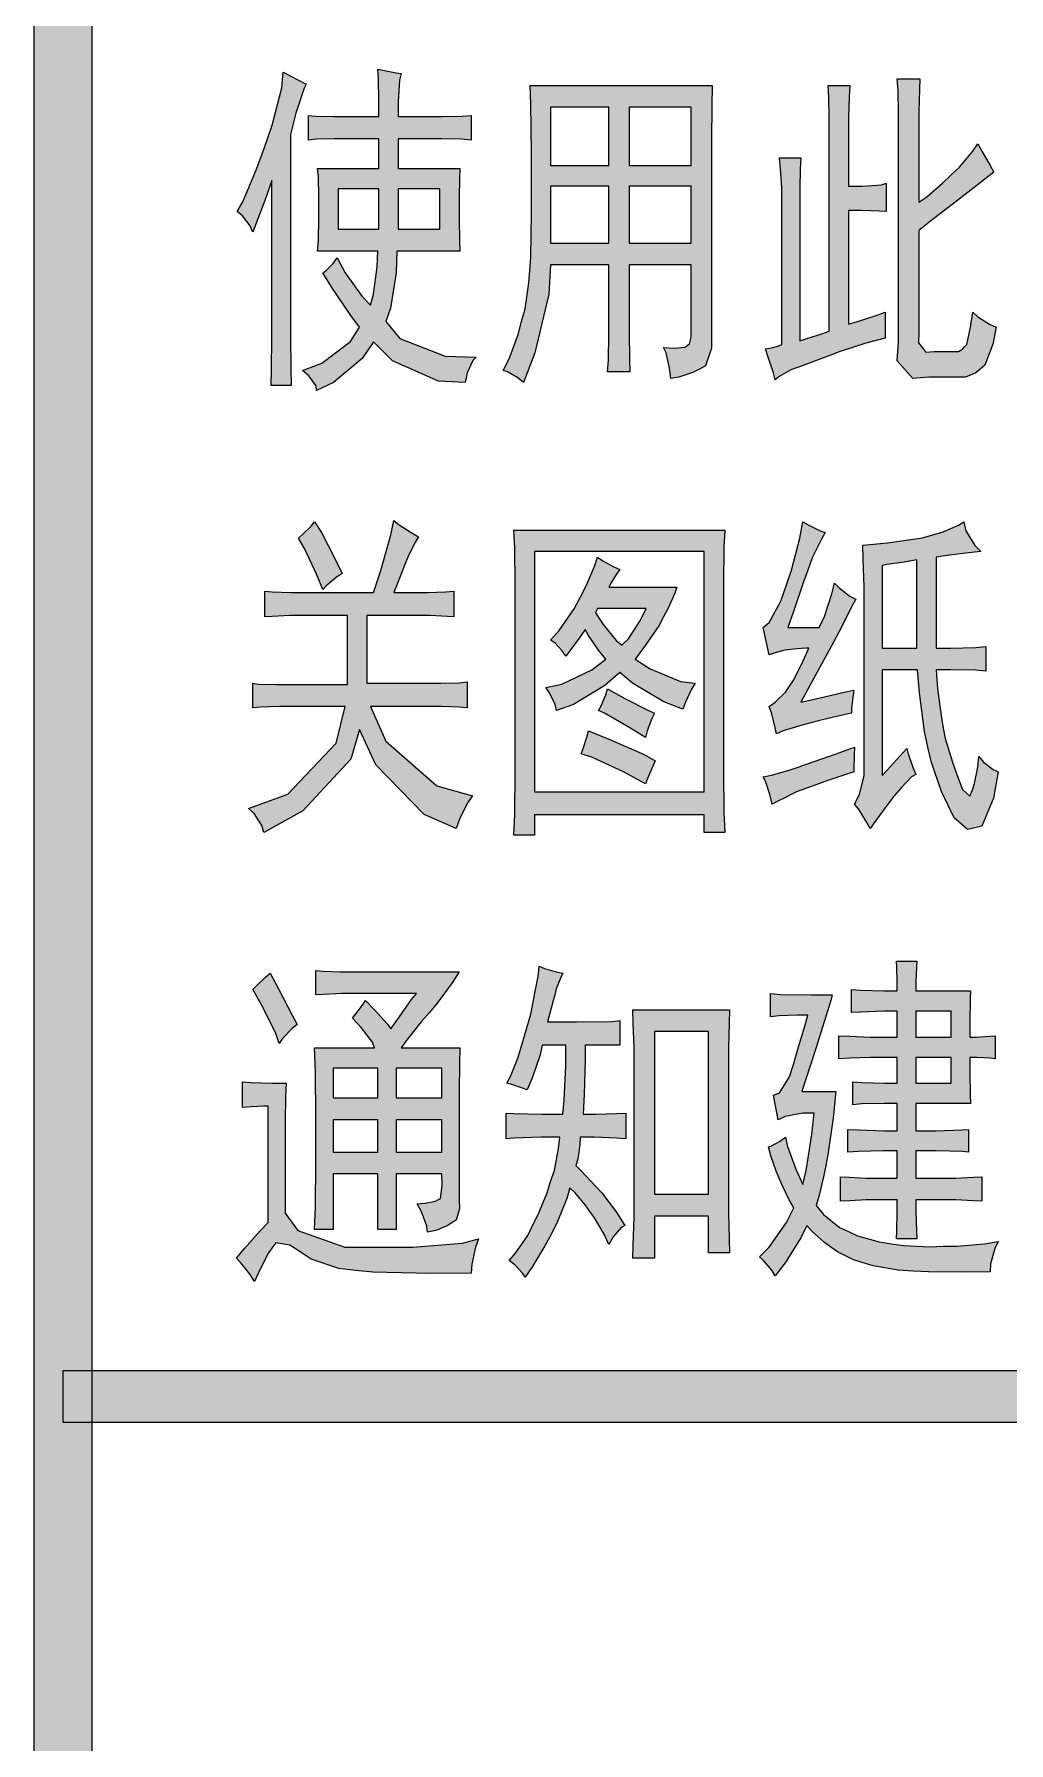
# Model space of a CAD drawing. Header units: millimetres. Extents: x 388 to 64525, y 87 to 607.
# Drawn here: x 64464.27 to 64472.36, y 458.78 to 472.97 of the extents above; entities that cross this region are included whole.
import ezdxf

# ---------------------------------------------------------------- set-up
doc = ezdxf.new("R2010")
doc.units = ezdxf.units.MM

msp = doc.modelspace()

# ---------------------------------------------------------------- hatches: boundary and pattern name
h = msp.add_hatch(color=0)
h.dxf.hatch_style = 2
h.paths.add_polyline_path([(64464.748, 320.182), (64464.268, 320.182), (64464.268, 597.224), (64464.748, 597.224)])
h = msp.add_hatch(color=0)
h.dxf.hatch_style = 2
h.paths.add_polyline_path([(64466.528, 472.555), (64466.511, 472.522), (64466.442, 472.315), (64466.396, 472.139), (64466.396, 470.584), (64466.396, 470.459), (64466.399, 470.197), (64466.403, 470.054), (64466.235, 470.054), (64466.238, 470.19), (64466.242, 470.444), (64466.242, 470.562), (64466.242, 471.756), (64466.184, 471.591), (64466.102, 471.379), (64466.084, 471.326), (64466.063, 471.379), (64465.998, 471.462), (64465.955, 471.498), (64466.002, 471.58), (64466.113, 471.849), (64466.181, 472.031), (64466.245, 472.214), (64466.324, 472.526), (64466.335, 472.655)])
h = msp.add_hatch(color=0)
h.paths.add_polyline_path([(64467.13, 472.286), (64467.13, 472.408), (64467.127, 472.605), (64467.123, 472.68), (64467.177, 472.669), (64467.274, 472.651), (64467.317, 472.644), (64467.302, 472.59), (64467.292, 472.408), (64467.292, 472.286), (64467.56, 472.286), (64467.654, 472.286), (64467.822, 472.289), (64467.897, 472.297), (64467.897, 472.092), (64467.818, 472.1), (64467.65, 472.103), (64467.56, 472.103), (64467.292, 472.103), (64467.292, 471.856), (64467.804, 471.856), (64467.8, 471.777), (64467.797, 471.609), (64467.797, 471.519), (64467.797, 471.433), (64467.8, 471.261), (64467.804, 471.168), (64467.281, 471.168), (64467.274, 470.989), (64467.227, 470.695), (64467.188, 470.584), (64467.306, 470.444), (64467.682, 470.297), (64467.94, 470.29), (64467.911, 470.261), (64467.865, 470.158), (64467.847, 470.079), (64467.625, 470.09), (64467.245, 470.258), (64467.087, 470.416), (64466.991, 470.279), (64466.754, 470.079), (64466.614, 470.011), (64466.611, 470.05), (64466.55, 470.133), (64466.496, 470.179), (64466.657, 470.24), (64466.894, 470.419), (64466.969, 470.537), (64466.898, 470.634), (64466.747, 470.86), (64466.665, 470.989), (64466.69, 471.007), (64466.751, 471.068), (64466.783, 471.114), (64466.851, 470.989), (64466.991, 470.792), (64467.062, 470.72), (64467.087, 470.813), (64467.116, 471.039), (64467.123, 471.168), (64466.622, 471.168), (64466.629, 471.261), (64466.632, 471.44), (64466.632, 471.53), (64466.632, 471.619), (64466.629, 471.784), (64466.622, 471.856), (64467.13, 471.856), (64467.13, 472.103), (64466.851, 472.103), (64466.761, 472.103), (64466.611, 472.1), (64466.546, 472.092), (64466.546, 472.297), (64466.607, 472.289), (64466.754, 472.286), (64466.844, 472.286)])
h.paths.add_polyline_path([(64467.636, 471.351), (64467.636, 471.688), (64467.292, 471.688), (64467.292, 471.351)])
h.paths.add_polyline_path([(64467.13, 471.351), (64467.13, 471.688), (64466.794, 471.688), (64466.794, 471.351)])
h = msp.add_hatch(color=0)
h.dxf.hatch_style = 2
h.paths.add_polyline_path([(64471.623, 472.601), (64471.62, 472.515), (64471.616, 472.325), (64471.616, 472.218), (64471.616, 471.576), (64471.681, 471.619), (64471.813, 471.734), (64471.881, 471.799), (64471.953, 471.867), (64472.064, 471.999), (64472.107, 472.06), (64472.139, 471.999), (64472.207, 471.881), (64472.24, 471.824), (64472.025, 471.659), (64471.713, 471.419), (64471.616, 471.34), (64471.616, 470.494), (64471.613, 470.408), (64471.674, 470.33), (64471.742, 470.337), (64471.928, 470.337), (64471.946, 470.337), (64471.978, 470.355), (64471.996, 470.376), (64472.014, 470.394), (64472.046, 470.537), (64472.064, 470.663), (64472.107, 470.623), (64472.204, 470.562), (64472.258, 470.537), (64472.229, 470.398), (64472.164, 470.222), (64472.125, 470.19), (64472.089, 470.158), (64472.003, 470.122), (64471.953, 470.122), (64471.699, 470.122), (64471.566, 470.111), (64471.437, 470.258), (64471.448, 470.416), (64471.448, 472.218), (64471.448, 472.315), (64471.444, 472.504), (64471.437, 472.601)])
h = msp.add_hatch(color=0)
h.paths.add_polyline_path([(64468.162, 470.179), (64468.212, 470.276), (64468.288, 470.476), (64468.316, 470.584), (64468.345, 470.691), (64468.377, 470.906), (64468.384, 471.01), (64468.392, 471.118), (64468.399, 471.48), (64468.399, 471.734), (64468.399, 471.985), (64468.392, 472.393), (64468.388, 472.544), (64469.9, 472.544), (64469.896, 472.379), (64469.893, 472.089), (64469.893, 471.96), (64469.893, 470.484), (64469.893, 470.365), (64469.843, 470.218), (64469.793, 470.19), (64469.739, 470.161), (64469.621, 470.122), (64469.556, 470.111), (64469.545, 470.197), (64469.517, 470.326), (64469.495, 470.369), (64469.581, 470.365), (64469.678, 470.373), (64469.692, 470.387), (64469.71, 470.401), (64469.724, 470.455), (64469.724, 470.494), (64469.724, 471.057), (64469.209, 471.057), (64469.209, 470.616), (64469.209, 470.494), (64469.212, 470.269), (64469.216, 470.168), (64469.029, 470.168), (64469.037, 470.261), (64469.04, 470.484), (64469.04, 470.605), (64469.04, 471.057), (64468.556, 471.057), (64468.542, 470.813), (64468.427, 470.326), (64468.331, 470.079), (64468.284, 470.118), (64468.198, 470.168)])
h.paths.add_polyline_path([(64469.724, 471.881), (64469.724, 472.365), (64469.209, 472.365), (64469.209, 471.881)])
h.paths.add_polyline_path([(64469.724, 471.236), (64469.724, 471.709), (64469.209, 471.709), (64469.209, 471.236)])
h.paths.add_polyline_path([(64469.04, 471.881), (64469.04, 472.365), (64468.556, 472.365), (64468.556, 471.881)])
h.paths.add_polyline_path([(64469.04, 471.236), (64469.04, 471.709), (64468.556, 471.709), (64468.556, 471.236)])
h = msp.add_hatch(color=0)
h.dxf.hatch_style = 2
h.paths.add_polyline_path([(64471.337, 470.448), (64471.176, 470.405), (64470.953, 470.333), (64470.889, 470.308), (64470.824, 470.283), (64470.692, 470.233), (64470.624, 470.208), (64470.552, 470.183), (64470.455, 470.129), (64470.423, 470.1), (64470.405, 470.168), (64470.362, 470.297), (64470.341, 470.358), (64470.377, 470.365), (64470.445, 470.38), (64470.477, 470.394), (64470.477, 471.619), (64470.477, 471.695), (64470.466, 471.856), (64470.459, 471.945), (64470.635, 471.945), (64470.631, 471.856), (64470.627, 471.688), (64470.627, 471.609), (64470.627, 470.426), (64470.685, 470.444), (64470.81, 470.484), (64470.871, 470.505), (64470.871, 472.196), (64470.871, 472.275), (64470.867, 472.447), (64470.864, 472.544), (64471.043, 472.544), (64471.036, 472.447), (64471.032, 472.275), (64471.032, 472.196), (64471.032, 471.709), (64471.147, 471.709), (64471.305, 471.72), (64471.344, 471.734), (64471.344, 471.498), (64471.29, 471.501), (64471.133, 471.508), (64471.032, 471.508), (64471.032, 470.562), (64471.107, 470.584), (64471.262, 470.634), (64471.337, 470.663)])
h = msp.add_hatch(color=0)
h.dxf.hatch_style = 2
h.paths.add_polyline_path([(64467.46, 468.796), (64467.435, 468.757), (64467.381, 468.649), (64467.353, 468.581), (64467.327, 468.517), (64467.277, 468.391), (64467.256, 468.334), (64467.442, 468.334), (64467.532, 468.334), (64467.686, 468.341), (64467.754, 468.345), (64467.754, 468.133), (64467.7, 468.137), (64467.557, 468.144), (64467.467, 468.144), (64467.03, 468.144), (64467.03, 467.581), (64467.56, 467.581), (64467.646, 467.581), (64467.797, 467.585), (64467.865, 467.592), (64467.865, 467.377), (64467.797, 467.384), (64467.654, 467.388), (64467.578, 467.388), (64467.062, 467.388), (64467.188, 467.101), (64467.611, 466.729), (64467.908, 466.646), (64467.868, 466.589), (64467.8, 466.453), (64467.772, 466.374), (64467.507, 466.492), (64467.105, 466.904), (64466.969, 467.198), (64466.898, 466.951), (64466.5, 466.521), (64466.174, 466.342), (64466.159, 466.399), (64466.095, 466.499), (64466.048, 466.542), (64466.374, 466.661), (64466.776, 467.083), (64466.851, 467.388), (64466.403, 467.388), (64466.306, 467.388), (64466.145, 467.384), (64466.084, 467.377), (64466.084, 467.581), (64466.127, 467.574), (64466.274, 467.571), (64466.371, 467.571), (64466.869, 467.571), (64466.869, 468.144), (64466.471, 468.144), (64466.392, 468.144), (64466.245, 468.137), (64466.184, 468.133), (64466.184, 468.345), (64466.245, 468.341), (64466.396, 468.334), (64466.478, 468.334), (64467.087, 468.334), (64467.148, 468.517), (64467.231, 468.814), (64467.256, 468.932), (64467.299, 468.896), (64467.399, 468.832)])
h = msp.add_hatch(color=0)
h.dxf.hatch_style = 2
h.paths.add_polyline_path([(64466.597, 468.921), (64466.654, 468.832), (64466.765, 468.617), (64466.826, 468.492), (64466.776, 468.459), (64466.693, 468.391), (64466.665, 468.359), (64466.614, 468.488), (64466.514, 468.699), (64466.464, 468.785), (64466.5, 468.818), (64466.568, 468.886)])
h = msp.add_hatch(color=0)
h.dxf.hatch_style = 2
h.paths.add_polyline_path([(64470.839, 468.832), (64470.807, 468.778), (64470.731, 468.624), (64470.695, 468.52), (64470.656, 468.416), (64470.574, 468.176), (64470.527, 468.044), (64470.789, 468.044), (64470.832, 468.137), (64470.892, 468.323), (64470.914, 468.413), (64470.953, 468.373), (64471.043, 468.305), (64471.093, 468.28), (64471.057, 468.216), (64470.975, 468.054), (64470.925, 467.958), (64470.871, 467.857), (64470.728, 467.592), (64470.635, 467.424), (64470.774, 467.456), (64470.996, 467.506), (64471.075, 467.524), (64471.068, 467.467), (64471.057, 467.374), (64471.057, 467.334), (64471.029, 467.327), (64470.885, 467.295), (64470.771, 467.266), (64470.656, 467.237), (64470.488, 467.187), (64470.434, 467.162), (64470.423, 467.212), (64470.394, 467.327), (64470.373, 467.388), (64470.423, 467.424), (64470.509, 467.506), (64470.541, 467.556), (64470.577, 467.61), (64470.656, 467.768), (64470.703, 467.872), (64470.678, 467.872), (64470.602, 467.868), (64470.552, 467.861), (64470.502, 467.857), (64470.412, 467.832), (64470.373, 467.818), (64470.323, 468.044), (64470.373, 468.087), (64470.47, 468.262), (64470.513, 468.391), (64470.559, 468.52), (64470.627, 468.785), (64470.652, 468.921), (64470.703, 468.893), (64470.796, 468.846)])
h = msp.add_hatch(color=0)
h.paths.add_polyline_path([(64471.591, 466.825), (64471.555, 466.804), (64471.469, 466.714), (64471.412, 466.646), (64471.358, 466.578), (64471.258, 466.442), (64471.211, 466.374), (64471.176, 466.438), (64471.115, 466.539), (64471.082, 466.578), (64471.122, 466.657), (64471.161, 466.815), (64471.161, 466.894), (64471.161, 468.28), (64471.161, 468.384), (64471.154, 468.61), (64471.15, 468.728), (64471.355, 468.746), (64471.645, 468.789), (64471.731, 468.814), (64471.817, 468.839), (64471.946, 468.893), (64471.989, 468.921), (64472.007, 468.846), (64472.082, 468.724), (64472.132, 468.674), (64472.053, 468.667), (64471.871, 468.646), (64471.76, 468.628), (64471.76, 467.872), (64471.881, 467.872), (64472.089, 467.879), (64472.172, 467.886), (64472.172, 467.682), (64472.089, 467.689), (64471.881, 467.693), (64471.76, 467.693), (64471.77, 467.535), (64471.803, 467.295), (64471.817, 467.209), (64471.835, 467.123), (64471.896, 466.926), (64471.935, 466.815), (64471.978, 466.7), (64472.039, 466.643), (64472.061, 466.696), (64472.078, 466.75), (64472.107, 466.886), (64472.114, 466.972), (64472.154, 466.926), (64472.233, 466.865), (64472.276, 466.847), (64472.236, 466.628), (64472.139, 466.395), (64472.082, 466.381), (64472.021, 466.367), (64471.91, 466.464), (64471.856, 466.571), (64471.803, 466.682), (64471.72, 466.922), (64471.691, 467.051), (64471.663, 467.18), (64471.62, 467.503), (64471.606, 467.693), (64471.312, 467.693), (64471.312, 466.815), (64471.383, 466.894), (64471.484, 467.005), (64471.516, 467.04), (64471.527, 466.994), (64471.566, 466.886)])
h.paths.add_polyline_path([(64471.312, 467.872), (64471.598, 467.872), (64471.598, 468.606), (64471.494, 468.588), (64471.351, 468.567), (64471.312, 468.56)])
h = msp.add_hatch(color=0)
h.paths.add_polyline_path([(64470.004, 468.853), (64469.997, 468.714), (64469.993, 468.402), (64469.993, 468.234), (64469.993, 467.03), (64469.993, 466.854), (64469.997, 466.51), (64470.004, 466.342), (64469.832, 466.342), (64469.832, 466.489), (64468.424, 466.489), (64468.424, 466.32), (64468.252, 466.32), (64468.259, 466.492), (64468.263, 466.854), (64468.263, 467.04), (64468.263, 468.234), (64468.263, 468.398), (64468.259, 468.706), (64468.252, 468.853)])
h.paths.add_polyline_path([(64469.832, 466.679), (64469.832, 468.674), (64468.424, 468.674), (64468.424, 466.679)])
h = msp.add_hatch(color=0)
h.paths.add_polyline_path([(64469.133, 468.527), (64469.108, 468.492), (64469.062, 468.42), (64469.04, 468.38), (64469.606, 468.38), (64469.588, 468.33), (64469.535, 468.205), (64469.495, 468.133), (64469.456, 468.058), (64469.337, 467.886), (64469.259, 467.782), (64469.384, 467.7), (64469.635, 467.596), (64469.757, 467.581), (64469.728, 467.531), (64469.678, 467.424), (64469.656, 467.366), (64469.499, 467.427), (64469.237, 467.581), (64469.133, 467.671), (64469.008, 467.564), (64468.746, 467.406), (64468.607, 467.356), (64468.596, 467.406), (64468.549, 467.503), (64468.517, 467.546), (64468.65, 467.574), (64468.9, 467.693), (64469.015, 467.782), (64468.954, 467.857), (64468.872, 467.979), (64468.843, 468.029), (64468.807, 467.976), (64468.725, 467.861), (64468.685, 467.807), (64468.653, 467.85), (64468.592, 467.918), (64468.556, 467.94), (64468.628, 468.019), (64468.753, 468.198), (64468.804, 468.294), (64468.854, 468.395), (64468.925, 468.56), (64468.947, 468.628), (64468.99, 468.599), (64469.083, 468.549)])
h.paths.add_polyline_path([(64468.929, 468.165), (64468.994, 468.069), (64469.101, 467.936), (64469.148, 467.897), (64469.205, 467.95), (64469.305, 468.105), (64469.352, 468.201), (64468.947, 468.201)])
h = msp.add_hatch(color=0)
h.dxf.hatch_style = 2
h.paths.add_polyline_path([(64469.029, 467.535), (64469.173, 467.456), (64469.37, 467.356), (64469.42, 467.334), (64469.398, 467.288), (64469.359, 467.187), (64469.345, 467.13), (64469.201, 467.22), (64469.004, 467.334), (64468.954, 467.356), (64468.976, 467.395), (64469.015, 467.485)])
h = msp.add_hatch(color=0)
h.dxf.hatch_style = 2
h.paths.add_polyline_path([(64468.872, 467.187), (64469.054, 467.112), (64469.334, 466.99), (64469.427, 466.937), (64469.406, 466.894), (64469.366, 466.797), (64469.345, 466.747), (64469.169, 466.843), (64468.904, 466.965), (64468.811, 466.994), (64468.829, 467.04), (64468.857, 467.134)])
h = msp.add_hatch(color=0)
h.dxf.hatch_style = 2
h.paths.add_polyline_path([(64470.323, 466.804), (64470.391, 466.818), (64470.538, 466.861), (64470.613, 466.886), (64470.692, 466.911), (64470.928, 466.994), (64471.082, 467.051), (64471.079, 466.983), (64471.075, 466.883), (64471.075, 466.847), (64470.86, 466.775), (64470.599, 466.679), (64470.556, 466.657), (64470.513, 466.636), (64470.434, 466.596), (64470.398, 466.578), (64470.377, 466.657), (64470.341, 466.768)])
h = msp.add_hatch(color=0)
h.dxf.hatch_style = 2
h.paths.add_polyline_path([(64468.212, 462.787), (64468.266, 462.848), (64468.367, 462.995), (64468.41, 463.085), (64468.453, 463.171), (64468.528, 463.35), (64468.556, 463.443), (64468.589, 463.536), (64468.624, 463.719), (64468.635, 463.812), (64468.478, 463.812), (64468.252, 463.805), (64468.187, 463.798), (64468.187, 464.013), (64468.248, 464.009), (64468.485, 464.002), (64468.66, 464.002), (64468.671, 464.12), (64468.685, 464.407), (64468.685, 464.575), (64468.488, 464.575), (64468.47, 464.497), (64468.406, 464.31), (64468.363, 464.206), (64468.316, 464.221), (64468.234, 464.249), (64468.195, 464.26), (64468.223, 464.317), (64468.284, 464.468), (64468.313, 464.561), (64468.341, 464.654), (64468.392, 464.833), (64468.41, 464.919), (64468.427, 465.009), (64468.456, 465.163), (64468.463, 465.231), (64468.506, 465.213), (64468.603, 465.184), (64468.66, 465.174), (64468.639, 465.134), (64468.603, 465.045), (64468.592, 464.995), (64468.578, 464.944), (64468.549, 464.83), (64468.531, 464.769), (64468.771, 464.769), (64469.072, 464.772), (64469.133, 464.78), (64469.133, 464.575), (64468.843, 464.575), (64468.843, 464.454), (64468.836, 464.167), (64468.829, 464.002), (64468.929, 464.002), (64469.108, 464.009), (64469.183, 464.013), (64469.183, 463.798), (64469.108, 463.805), (64468.918, 463.812), (64468.804, 463.812), (64468.8, 463.748), (64468.782, 463.629), (64468.768, 463.576), (64468.807, 463.536), (64468.89, 463.447), (64468.936, 463.4), (64468.983, 463.35), (64469.101, 463.192), (64469.173, 463.078), (64469.144, 463.063), (64469.076, 462.985), (64469.04, 462.92), (64469.001, 463.006), (64468.922, 463.142), (64468.882, 463.196), (64468.843, 463.25), (64468.761, 463.35), (64468.718, 463.393), (64468.693, 463.303), (64468.614, 463.113), (64468.564, 463.01), (64468.51, 462.909), (64468.402, 462.73), (64468.345, 462.651), (64468.324, 462.684), (64468.259, 462.752)])
h = msp.add_hatch(color=0)
h.paths.add_polyline_path([(64471.437, 465.027), (64471.437, 465.102), (64471.434, 465.224), (64471.43, 465.274), (64471.598, 465.274), (64471.595, 465.224), (64471.591, 465.102), (64471.591, 465.027), (64472.046, 465.027), (64472.043, 464.959), (64472.039, 464.769), (64472.039, 464.643), (64472.096, 464.643), (64472.204, 464.651), (64472.25, 464.654), (64472.25, 464.464), (64472.207, 464.468), (64472.1, 464.475), (64472.039, 464.475), (64472.039, 464.35), (64472.043, 464.16), (64472.046, 464.092), (64471.591, 464.092), (64471.591, 463.866), (64471.756, 463.866), (64471.975, 463.873), (64472.028, 463.877), (64472.028, 463.687), (64471.978, 463.694), (64471.76, 463.698), (64471.591, 463.698), (64471.591, 463.472), (64471.846, 463.472), (64471.924, 463.472), (64472.071, 463.479), (64472.139, 463.483), (64472.139, 463.282), (64472.071, 463.285), (64471.924, 463.293), (64471.846, 463.293), (64471.591, 463.293), (64471.591, 463.196), (64471.595, 463.035), (64471.598, 462.967), (64471.43, 462.967), (64471.434, 463.035), (64471.437, 463.196), (64471.437, 463.293), (64471.244, 463.293), (64471.179, 463.293), (64471.043, 463.285), (64470.964, 463.282), (64470.964, 463.483), (64471.036, 463.479), (64471.179, 463.472), (64471.251, 463.472), (64471.437, 463.472), (64471.437, 463.698), (64471.319, 463.698), (64471.115, 463.694), (64471.025, 463.687), (64471.025, 463.877), (64471.118, 463.873), (64471.326, 463.866), (64471.437, 463.866), (64471.437, 464.092), (64471.33, 464.092), (64471.143, 464.088), (64471.068, 464.081), (64471.068, 464.271), (64471.143, 464.267), (64471.33, 464.26), (64471.437, 464.26), (64471.437, 464.475), (64471.287, 464.475), (64471.211, 464.475), (64471.043, 464.468), (64470.95, 464.464), (64470.95, 464.654), (64471.043, 464.651), (64471.211, 464.643), (64471.287, 464.643), (64471.437, 464.643), (64471.437, 464.858), (64471.326, 464.858), (64471.133, 464.851), (64471.057, 464.848), (64471.057, 465.038), (64471.133, 465.034), (64471.326, 465.027)])
h.paths.add_polyline_path([(64471.885, 464.26), (64471.885, 464.475), (64471.591, 464.475), (64471.591, 464.26)])
h.paths.add_polyline_path([(64471.885, 464.643), (64471.885, 464.858), (64471.591, 464.858), (64471.591, 464.643)])
h = msp.add_hatch(color=0)
h.dxf.hatch_style = 2
h.paths.add_polyline_path([(64466.227, 465.174), (64466.299, 465.038), (64466.41, 464.826), (64466.453, 464.747), (64466.407, 464.711), (64466.331, 464.633), (64466.303, 464.59), (64466.274, 464.672), (64466.163, 464.898), (64466.084, 465.038), (64466.116, 465.073), (64466.188, 465.141)])
h = msp.add_hatch(color=0)
h.paths.add_polyline_path([(64467.797, 465.184), (64467.739, 465.095), (64467.614, 464.926), (64467.55, 464.848), (64467.482, 464.769), (64467.367, 464.622), (64467.317, 464.554), (64467.804, 464.554), (64467.8, 464.428), (64467.797, 464.188), (64467.797, 464.07), (64467.797, 463.293), (64467.8, 463.221), (64467.772, 463.124), (64467.739, 463.103), (64467.704, 463.078), (64467.603, 463.038), (64467.535, 463.024), (64467.528, 463.074), (64467.485, 463.192), (64467.449, 463.26), (64467.514, 463.264), (64467.6, 463.282), (64467.621, 463.293), (64467.643, 463.303), (64467.657, 463.411), (64467.654, 463.508), (64467.274, 463.508), (64467.274, 463.045), (64467.123, 463.045), (64467.123, 463.508), (64466.751, 463.508), (64466.751, 463.045), (64466.597, 463.045), (64466.604, 463.232), (64466.607, 463.601), (64466.607, 463.787), (64466.607, 463.973), (64466.604, 464.357), (64466.597, 464.554), (64467.095, 464.554), (64467.077, 464.6), (64466.983, 464.722), (64466.912, 464.801), (64466.94, 464.837), (64466.994, 464.909), (64467.019, 464.948), (64467.095, 464.869), (64467.202, 464.751), (64467.231, 464.711), (64467.299, 464.808), (64467.403, 464.955), (64467.442, 465.005), (64466.901, 465.005), (64466.819, 465.005), (64466.668, 464.998), (64466.607, 464.995), (64466.607, 465.195), (64466.668, 465.192), (64466.808, 465.184), (64466.883, 465.184)])
h.paths.add_polyline_path([(64467.654, 463.687), (64467.654, 463.955), (64467.274, 463.955), (64467.274, 463.687)])
h.paths.add_polyline_path([(64467.123, 463.687), (64467.123, 463.955), (64466.751, 463.955), (64466.751, 463.687)])
h.paths.add_polyline_path([(64467.654, 464.138), (64467.654, 464.385), (64467.274, 464.385), (64467.274, 464.138)])
h.paths.add_polyline_path([(64467.123, 464.138), (64467.123, 464.385), (64466.751, 464.385), (64466.751, 464.138)])
h = msp.add_hatch(color=0)
h.dxf.hatch_style = 2
h.paths.add_polyline_path([(64470.896, 464.995), (64470.885, 464.948), (64470.76, 464.55), (64470.645, 464.192), (64470.925, 464.192), (64470.903, 463.973), (64470.86, 463.665), (64470.842, 463.576), (64470.824, 463.483), (64470.785, 463.321), (64470.764, 463.246), (64470.821, 463.174), (64470.957, 463.063), (64471.032, 463.028), (64471.107, 462.992), (64471.287, 462.942), (64471.387, 462.927), (64471.487, 462.913), (64471.706, 462.902), (64471.817, 462.906), (64471.932, 462.906), (64472.161, 462.927), (64472.276, 462.945), (64472.247, 462.888), (64472.211, 462.762), (64472.207, 462.694), (64472.014, 462.691), (64471.695, 462.694), (64471.57, 462.701), (64471.444, 462.709), (64471.236, 462.744), (64471.154, 462.77), (64471.072, 462.795), (64470.939, 462.859), (64470.885, 462.899), (64470.832, 462.938), (64470.731, 463.028), (64470.685, 463.078), (64470.635, 462.977), (64470.506, 462.77), (64470.423, 462.662), (64470.394, 462.709), (64470.326, 462.787), (64470.291, 462.82), (64470.373, 462.899), (64470.516, 463.103), (64470.577, 463.225), (64470.538, 463.293), (64470.477, 463.418), (64470.455, 463.472), (64470.43, 463.529), (64470.387, 463.658), (64470.366, 463.733), (64470.387, 463.737), (64470.459, 463.776), (64470.509, 463.812), (64470.523, 463.744), (64470.595, 463.547), (64470.652, 463.418), (64470.681, 463.536), (64470.728, 463.834), (64470.746, 464.013), (64470.652, 464.013), (64470.506, 463.984), (64470.448, 463.955), (64470.409, 464.16), (64470.459, 464.181), (64470.541, 464.314), (64470.577, 464.425), (64470.609, 464.536), (64470.67, 464.733), (64470.695, 464.826), (64470.609, 464.826), (64470.455, 464.819), (64470.384, 464.812), (64470.384, 465.005), (64470.466, 464.998), (64470.724, 464.995)])
h = msp.add_hatch(color=0)
h.paths.add_polyline_path([(64470.043, 464.869), (64470.04, 464.758), (64470.036, 464.554), (64470.036, 464.464), (64470.036, 463.293), (64470.036, 463.185), (64470.04, 462.967), (64470.043, 462.852), (64469.868, 462.852), (64469.868, 463.156), (64469.42, 463.156), (64469.42, 462.809), (64469.241, 462.809), (64469.244, 462.916), (64469.252, 463.142), (64469.252, 463.26), (64469.252, 464.464), (64469.252, 464.554), (64469.244, 464.758), (64469.241, 464.869)])
h.paths.add_polyline_path([(64469.868, 463.339), (64469.868, 464.69), (64469.42, 464.69), (64469.42, 463.339)])
h = msp.add_hatch(color=0)
h.dxf.hatch_style = 2
h.paths.add_polyline_path([(64466.36, 464.26), (64466.356, 464.149), (64466.353, 463.945), (64466.353, 463.855), (64466.353, 463.182), (64466.457, 463.038), (64466.847, 462.899), (64467.13, 462.899), (64467.413, 462.899), (64467.825, 462.931), (64467.958, 462.967), (64467.933, 462.899), (64467.904, 462.759), (64467.897, 462.684), (64467.56, 462.68), (64467.08, 462.691), (64466.94, 462.705), (64466.797, 462.723), (64466.568, 462.798), (64466.478, 462.859), (64466.392, 462.916), (64466.274, 462.934), (64466.242, 462.891), (64466.213, 462.852), (64466.141, 462.712), (64466.099, 462.615), (64466.063, 462.673), (64465.984, 462.77), (64465.948, 462.809), (64466.016, 462.888), (64466.145, 463.035), (64466.21, 463.103), (64466.21, 464.07), (64466.174, 464.07), (64466.07, 464.063), (64465.998, 464.059), (64465.998, 464.271), (64466.066, 464.267), (64466.245, 464.26)])
h = msp.add_hatch(color=0)
h.dxf.hatch_style = 2
h.paths.add_polyline_path([(64464.508, 461.444), (64464.508, 461.874), (64514.558, 461.874), (64514.558, 461.444)])

# ---------------------------------------------------------------- linework, layer by layer
at = {"color": 0, "lineweight": 0}
for points in [[(64464.748, 320.182), (64464.268, 320.182), (64464.268, 597.224), (64464.748, 597.224)], [(64466.528, 472.555), (64466.511, 472.522), (64466.442, 472.315), (64466.396, 472.139), (64466.396, 470.584), (64466.396, 470.459), (64466.399, 470.197), (64466.403, 470.054), (64466.235, 470.054), (64466.238, 470.19), (64466.242, 470.444), (64466.242, 470.562), (64466.242, 471.756), (64466.184, 471.591), (64466.102, 471.379), (64466.084, 471.326), (64466.063, 471.379), (64465.998, 471.462), (64465.955, 471.498), (64466.002, 471.58), (64466.113, 471.849), (64466.181, 472.031), (64466.245, 472.214), (64466.324, 472.526), (64466.335, 472.655)], [(64467.13, 472.286), (64467.13, 472.408), (64467.127, 472.605), (64467.123, 472.68), (64467.177, 472.669), (64467.274, 472.651), (64467.317, 472.644), (64467.302, 472.59), (64467.292, 472.408), (64467.292, 472.286), (64467.56, 472.286), (64467.654, 472.286), (64467.822, 472.289), (64467.897, 472.297), (64467.897, 472.092), (64467.818, 472.1), (64467.65, 472.103), (64467.56, 472.103), (64467.292, 472.103), (64467.292, 471.856), (64467.804, 471.856), (64467.8, 471.777), (64467.797, 471.609), (64467.797, 471.519), (64467.797, 471.433), (64467.8, 471.261), (64467.804, 471.168), (64467.281, 471.168), (64467.274, 470.989), (64467.227, 470.695), (64467.188, 470.584), (64467.306, 470.444), (64467.682, 470.297), (64467.94, 470.29), (64467.911, 470.261), (64467.865, 470.158), (64467.847, 470.079), (64467.625, 470.09), (64467.245, 470.258), (64467.087, 470.416), (64466.991, 470.279), (64466.754, 470.079), (64466.614, 470.011), (64466.611, 470.05), (64466.55, 470.133), (64466.496, 470.179), (64466.657, 470.24), (64466.894, 470.419), (64466.969, 470.537), (64466.898, 470.634), (64466.747, 470.86), (64466.665, 470.989), (64466.69, 471.007), (64466.751, 471.068), (64466.783, 471.114), (64466.851, 470.989), (64466.991, 470.792), (64467.062, 470.72), (64467.087, 470.813), (64467.116, 471.039), (64467.123, 471.168), (64466.622, 471.168), (64466.629, 471.261), (64466.632, 471.44), (64466.632, 471.53), (64466.632, 471.619), (64466.629, 471.784), (64466.622, 471.856), (64467.13, 471.856), (64467.13, 472.103), (64466.851, 472.103), (64466.761, 472.103), (64466.611, 472.1), (64466.546, 472.092), (64466.546, 472.297), (64466.607, 472.289), (64466.754, 472.286), (64466.844, 472.286)], [(64471.623, 472.601), (64471.62, 472.515), (64471.616, 472.325), (64471.616, 472.218), (64471.616, 471.576), (64471.681, 471.619), (64471.813, 471.734), (64471.881, 471.799), (64471.953, 471.867), (64472.064, 471.999), (64472.107, 472.06), (64472.139, 471.999), (64472.207, 471.881), (64472.24, 471.824), (64472.025, 471.659), (64471.713, 471.419), (64471.616, 471.34), (64471.616, 470.494), (64471.613, 470.408), (64471.674, 470.33), (64471.742, 470.337), (64471.928, 470.337), (64471.946, 470.337), (64471.978, 470.355), (64471.996, 470.376), (64472.014, 470.394), (64472.046, 470.537), (64472.064, 470.663), (64472.107, 470.623), (64472.204, 470.562), (64472.258, 470.537), (64472.229, 470.398), (64472.164, 470.222), (64472.125, 470.19), (64472.089, 470.158), (64472.003, 470.122), (64471.953, 470.122), (64471.699, 470.122), (64471.566, 470.111), (64471.437, 470.258), (64471.448, 470.416), (64471.448, 472.218), (64471.448, 472.315), (64471.444, 472.504), (64471.437, 472.601)], [(64468.162, 470.179), (64468.212, 470.276), (64468.288, 470.476), (64468.316, 470.584), (64468.345, 470.691), (64468.377, 470.906), (64468.384, 471.01), (64468.392, 471.118), (64468.399, 471.48), (64468.399, 471.734), (64468.399, 471.985), (64468.392, 472.393), (64468.388, 472.544), (64469.9, 472.544), (64469.896, 472.379), (64469.893, 472.089), (64469.893, 471.96), (64469.893, 470.484), (64469.893, 470.365), (64469.843, 470.218), (64469.793, 470.19), (64469.739, 470.161), (64469.621, 470.122), (64469.556, 470.111), (64469.545, 470.197), (64469.517, 470.326), (64469.495, 470.369), (64469.581, 470.365), (64469.678, 470.373), (64469.692, 470.387), (64469.71, 470.401), (64469.724, 470.455), (64469.724, 470.494), (64469.724, 471.057), (64469.209, 471.057), (64469.209, 470.616), (64469.209, 470.494), (64469.212, 470.269), (64469.216, 470.168), (64469.029, 470.168), (64469.037, 470.261), (64469.04, 470.484), (64469.04, 470.605), (64469.04, 471.057), (64468.556, 471.057), (64468.542, 470.813), (64468.427, 470.326), (64468.331, 470.079), (64468.284, 470.118), (64468.198, 470.168)], [(64471.337, 470.448), (64471.176, 470.405), (64470.953, 470.333), (64470.889, 470.308), (64470.824, 470.283), (64470.692, 470.233), (64470.624, 470.208), (64470.552, 470.183), (64470.455, 470.129), (64470.423, 470.1), (64470.405, 470.168), (64470.362, 470.297), (64470.341, 470.358), (64470.377, 470.365), (64470.445, 470.38), (64470.477, 470.394), (64470.477, 471.619), (64470.477, 471.695), (64470.466, 471.856), (64470.459, 471.945), (64470.635, 471.945), (64470.631, 471.856), (64470.627, 471.688), (64470.627, 471.609), (64470.627, 470.426), (64470.685, 470.444), (64470.81, 470.484), (64470.871, 470.505), (64470.871, 472.196), (64470.871, 472.275), (64470.867, 472.447), (64470.864, 472.544), (64471.043, 472.544), (64471.036, 472.447), (64471.032, 472.275), (64471.032, 472.196), (64471.032, 471.709), (64471.147, 471.709), (64471.305, 471.72), (64471.344, 471.734), (64471.344, 471.498), (64471.29, 471.501), (64471.133, 471.508), (64471.032, 471.508), (64471.032, 470.562), (64471.107, 470.584), (64471.262, 470.634), (64471.337, 470.663)], [(64469.04, 471.881), (64469.04, 472.365), (64468.556, 472.365), (64468.556, 471.881)], [(64469.724, 471.881), (64469.724, 472.365), (64469.209, 472.365), (64469.209, 471.881)], [(64467.13, 471.351), (64467.13, 471.688), (64466.794, 471.688), (64466.794, 471.351)], [(64467.636, 471.351), (64467.636, 471.688), (64467.292, 471.688), (64467.292, 471.351)], [(64469.04, 471.236), (64469.04, 471.709), (64468.556, 471.709), (64468.556, 471.236)], [(64469.724, 471.236), (64469.724, 471.709), (64469.209, 471.709), (64469.209, 471.236)], [(64467.46, 468.796), (64467.435, 468.757), (64467.381, 468.649), (64467.353, 468.581), (64467.327, 468.517), (64467.277, 468.391), (64467.256, 468.334), (64467.442, 468.334), (64467.532, 468.334), (64467.686, 468.341), (64467.754, 468.345), (64467.754, 468.133), (64467.7, 468.137), (64467.557, 468.144), (64467.467, 468.144), (64467.03, 468.144), (64467.03, 467.581), (64467.56, 467.581), (64467.646, 467.581), (64467.797, 467.585), (64467.865, 467.592), (64467.865, 467.377), (64467.797, 467.384), (64467.654, 467.388), (64467.578, 467.388), (64467.062, 467.388), (64467.188, 467.101), (64467.611, 466.729), (64467.908, 466.646), (64467.868, 466.589), (64467.8, 466.453), (64467.772, 466.374), (64467.507, 466.492), (64467.105, 466.904), (64466.969, 467.198), (64466.898, 466.951), (64466.5, 466.521), (64466.174, 466.342), (64466.159, 466.399), (64466.095, 466.499), (64466.048, 466.542), (64466.374, 466.661), (64466.776, 467.083), (64466.851, 467.388), (64466.403, 467.388), (64466.306, 467.388), (64466.145, 467.384), (64466.084, 467.377), (64466.084, 467.581), (64466.127, 467.574), (64466.274, 467.571), (64466.371, 467.571), (64466.869, 467.571), (64466.869, 468.144), (64466.471, 468.144), (64466.392, 468.144), (64466.245, 468.137), (64466.184, 468.133), (64466.184, 468.345), (64466.245, 468.341), (64466.396, 468.334), (64466.478, 468.334), (64467.087, 468.334), (64467.148, 468.517), (64467.231, 468.814), (64467.256, 468.932), (64467.299, 468.896), (64467.399, 468.832)], [(64466.597, 468.921), (64466.654, 468.832), (64466.765, 468.617), (64466.826, 468.492), (64466.776, 468.459), (64466.693, 468.391), (64466.665, 468.359), (64466.614, 468.488), (64466.514, 468.699), (64466.464, 468.785), (64466.5, 468.818), (64466.568, 468.886)], [(64470.839, 468.832), (64470.807, 468.778), (64470.731, 468.624), (64470.695, 468.52), (64470.656, 468.416), (64470.574, 468.176), (64470.527, 468.044), (64470.789, 468.044), (64470.832, 468.137), (64470.892, 468.323), (64470.914, 468.413), (64470.953, 468.373), (64471.043, 468.305), (64471.093, 468.28), (64471.057, 468.216), (64470.975, 468.054), (64470.925, 467.958), (64470.871, 467.857), (64470.728, 467.592), (64470.635, 467.424), (64470.774, 467.456), (64470.996, 467.506), (64471.075, 467.524), (64471.068, 467.467), (64471.057, 467.374), (64471.057, 467.334), (64471.029, 467.327), (64470.885, 467.295), (64470.771, 467.266), (64470.656, 467.237), (64470.488, 467.187), (64470.434, 467.162), (64470.423, 467.212), (64470.394, 467.327), (64470.373, 467.388), (64470.423, 467.424), (64470.509, 467.506), (64470.541, 467.556), (64470.577, 467.61), (64470.656, 467.768), (64470.703, 467.872), (64470.678, 467.872), (64470.602, 467.868), (64470.552, 467.861), (64470.502, 467.857), (64470.412, 467.832), (64470.373, 467.818), (64470.323, 468.044), (64470.373, 468.087), (64470.47, 468.262), (64470.513, 468.391), (64470.559, 468.52), (64470.627, 468.785), (64470.652, 468.921), (64470.703, 468.893), (64470.796, 468.846)], [(64471.591, 466.825), (64471.555, 466.804), (64471.469, 466.714), (64471.412, 466.646), (64471.358, 466.578), (64471.258, 466.442), (64471.211, 466.374), (64471.176, 466.438), (64471.115, 466.539), (64471.082, 466.578), (64471.122, 466.657), (64471.161, 466.815), (64471.161, 466.894), (64471.161, 468.28), (64471.161, 468.384), (64471.154, 468.61), (64471.15, 468.728), (64471.355, 468.746), (64471.645, 468.789), (64471.731, 468.814), (64471.817, 468.839), (64471.946, 468.893), (64471.989, 468.921), (64472.007, 468.846), (64472.082, 468.724), (64472.132, 468.674), (64472.053, 468.667), (64471.871, 468.646), (64471.76, 468.628), (64471.76, 467.872), (64471.881, 467.872), (64472.089, 467.879), (64472.172, 467.886), (64472.172, 467.682), (64472.089, 467.689), (64471.881, 467.693), (64471.76, 467.693), (64471.77, 467.535), (64471.803, 467.295), (64471.817, 467.209), (64471.835, 467.123), (64471.896, 466.926), (64471.935, 466.815), (64471.978, 466.7), (64472.039, 466.643), (64472.061, 466.696), (64472.078, 466.75), (64472.107, 466.886), (64472.114, 466.972), (64472.154, 466.926), (64472.233, 466.865), (64472.276, 466.847), (64472.236, 466.628), (64472.139, 466.395), (64472.082, 466.381), (64472.021, 466.367), (64471.91, 466.464), (64471.856, 466.571), (64471.803, 466.682), (64471.72, 466.922), (64471.691, 467.051), (64471.663, 467.18), (64471.62, 467.503), (64471.606, 467.693), (64471.312, 467.693), (64471.312, 466.815), (64471.383, 466.894), (64471.484, 467.005), (64471.516, 467.04), (64471.527, 466.994), (64471.566, 466.886)], [(64470.004, 468.853), (64469.997, 468.714), (64469.993, 468.402), (64469.993, 468.234), (64469.993, 467.03), (64469.993, 466.854), (64469.997, 466.51), (64470.004, 466.342), (64469.832, 466.342), (64469.832, 466.489), (64468.424, 466.489), (64468.424, 466.32), (64468.252, 466.32), (64468.259, 466.492), (64468.263, 466.854), (64468.263, 467.04), (64468.263, 468.234), (64468.263, 468.398), (64468.259, 468.706), (64468.252, 468.853)], [(64469.832, 466.679), (64469.832, 468.674), (64468.424, 468.674), (64468.424, 466.679)], [(64469.133, 468.527), (64469.108, 468.492), (64469.062, 468.42), (64469.04, 468.38), (64469.606, 468.38), (64469.588, 468.33), (64469.535, 468.205), (64469.495, 468.133), (64469.456, 468.058), (64469.337, 467.886), (64469.259, 467.782), (64469.384, 467.7), (64469.635, 467.596), (64469.757, 467.581), (64469.728, 467.531), (64469.678, 467.424), (64469.656, 467.366), (64469.499, 467.427), (64469.237, 467.581), (64469.133, 467.671), (64469.008, 467.564), (64468.746, 467.406), (64468.607, 467.356), (64468.596, 467.406), (64468.549, 467.503), (64468.517, 467.546), (64468.65, 467.574), (64468.9, 467.693), (64469.015, 467.782), (64468.954, 467.857), (64468.872, 467.979), (64468.843, 468.029), (64468.807, 467.976), (64468.725, 467.861), (64468.685, 467.807), (64468.653, 467.85), (64468.592, 467.918), (64468.556, 467.94), (64468.628, 468.019), (64468.753, 468.198), (64468.804, 468.294), (64468.854, 468.395), (64468.925, 468.56), (64468.947, 468.628), (64468.99, 468.599), (64469.083, 468.549)], [(64471.312, 467.872), (64471.598, 467.872), (64471.598, 468.606), (64471.494, 468.588), (64471.351, 468.567), (64471.312, 468.56)], [(64468.929, 468.165), (64468.994, 468.069), (64469.101, 467.936), (64469.148, 467.897), (64469.205, 467.95), (64469.305, 468.105), (64469.352, 468.201), (64468.947, 468.201)], [(64469.029, 467.535), (64469.173, 467.456), (64469.37, 467.356), (64469.42, 467.334), (64469.398, 467.288), (64469.359, 467.187), (64469.345, 467.13), (64469.201, 467.22), (64469.004, 467.334), (64468.954, 467.356), (64468.976, 467.395), (64469.015, 467.485)], [(64468.872, 467.187), (64469.054, 467.112), (64469.334, 466.99), (64469.427, 466.937), (64469.406, 466.894), (64469.366, 466.797), (64469.345, 466.747), (64469.169, 466.843), (64468.904, 466.965), (64468.811, 466.994), (64468.829, 467.04), (64468.857, 467.134)], [(64470.323, 466.804), (64470.391, 466.818), (64470.538, 466.861), (64470.613, 466.886), (64470.692, 466.911), (64470.928, 466.994), (64471.082, 467.051), (64471.079, 466.983), (64471.075, 466.883), (64471.075, 466.847), (64470.86, 466.775), (64470.599, 466.679), (64470.556, 466.657), (64470.513, 466.636), (64470.434, 466.596), (64470.398, 466.578), (64470.377, 466.657), (64470.341, 466.768)], [(64468.212, 462.787), (64468.266, 462.848), (64468.367, 462.995), (64468.41, 463.085), (64468.453, 463.171), (64468.528, 463.35), (64468.556, 463.443), (64468.589, 463.536), (64468.624, 463.719), (64468.635, 463.812), (64468.478, 463.812), (64468.252, 463.805), (64468.187, 463.798), (64468.187, 464.013), (64468.248, 464.009), (64468.485, 464.002), (64468.66, 464.002), (64468.671, 464.12), (64468.685, 464.407), (64468.685, 464.575), (64468.488, 464.575), (64468.47, 464.497), (64468.406, 464.31), (64468.363, 464.206), (64468.316, 464.221), (64468.234, 464.249), (64468.195, 464.26), (64468.223, 464.317), (64468.284, 464.468), (64468.313, 464.561), (64468.341, 464.654), (64468.392, 464.833), (64468.41, 464.919), (64468.427, 465.009), (64468.456, 465.163), (64468.463, 465.231), (64468.506, 465.213), (64468.603, 465.184), (64468.66, 465.174), (64468.639, 465.134), (64468.603, 465.045), (64468.592, 464.995), (64468.578, 464.944), (64468.549, 464.83), (64468.531, 464.769), (64468.771, 464.769), (64469.072, 464.772), (64469.133, 464.78), (64469.133, 464.575), (64468.843, 464.575), (64468.843, 464.454), (64468.836, 464.167), (64468.829, 464.002), (64468.929, 464.002), (64469.108, 464.009), (64469.183, 464.013), (64469.183, 463.798), (64469.108, 463.805), (64468.918, 463.812), (64468.804, 463.812), (64468.8, 463.748), (64468.782, 463.629), (64468.768, 463.576), (64468.807, 463.536), (64468.89, 463.447), (64468.936, 463.4), (64468.983, 463.35), (64469.101, 463.192), (64469.173, 463.078), (64469.144, 463.063), (64469.076, 462.985), (64469.04, 462.92), (64469.001, 463.006), (64468.922, 463.142), (64468.882, 463.196), (64468.843, 463.25), (64468.761, 463.35), (64468.718, 463.393), (64468.693, 463.303), (64468.614, 463.113), (64468.564, 463.01), (64468.51, 462.909), (64468.402, 462.73), (64468.345, 462.651), (64468.324, 462.684), (64468.259, 462.752)], [(64471.437, 465.027), (64471.437, 465.102), (64471.434, 465.224), (64471.43, 465.274), (64471.598, 465.274), (64471.595, 465.224), (64471.591, 465.102), (64471.591, 465.027), (64472.046, 465.027), (64472.043, 464.959), (64472.039, 464.769), (64472.039, 464.643), (64472.096, 464.643), (64472.204, 464.651), (64472.25, 464.654), (64472.25, 464.464), (64472.207, 464.468), (64472.1, 464.475), (64472.039, 464.475), (64472.039, 464.35), (64472.043, 464.16), (64472.046, 464.092), (64471.591, 464.092), (64471.591, 463.866), (64471.756, 463.866), (64471.975, 463.873), (64472.028, 463.877), (64472.028, 463.687), (64471.978, 463.694), (64471.76, 463.698), (64471.591, 463.698), (64471.591, 463.472), (64471.846, 463.472), (64471.924, 463.472), (64472.071, 463.479), (64472.139, 463.483), (64472.139, 463.282), (64472.071, 463.285), (64471.924, 463.293), (64471.846, 463.293), (64471.591, 463.293), (64471.591, 463.196), (64471.595, 463.035), (64471.598, 462.967), (64471.43, 462.967), (64471.434, 463.035), (64471.437, 463.196), (64471.437, 463.293), (64471.244, 463.293), (64471.179, 463.293), (64471.043, 463.285), (64470.964, 463.282), (64470.964, 463.483), (64471.036, 463.479), (64471.179, 463.472), (64471.251, 463.472), (64471.437, 463.472), (64471.437, 463.698), (64471.319, 463.698), (64471.115, 463.694), (64471.025, 463.687), (64471.025, 463.877), (64471.118, 463.873), (64471.326, 463.866), (64471.437, 463.866), (64471.437, 464.092), (64471.33, 464.092), (64471.143, 464.088), (64471.068, 464.081), (64471.068, 464.271), (64471.143, 464.267), (64471.33, 464.26), (64471.437, 464.26), (64471.437, 464.475), (64471.287, 464.475), (64471.211, 464.475), (64471.043, 464.468), (64470.95, 464.464), (64470.95, 464.654), (64471.043, 464.651), (64471.211, 464.643), (64471.287, 464.643), (64471.437, 464.643), (64471.437, 464.858), (64471.326, 464.858), (64471.133, 464.851), (64471.057, 464.848), (64471.057, 465.038), (64471.133, 465.034), (64471.326, 465.027)], [(64466.227, 465.174), (64466.299, 465.038), (64466.41, 464.826), (64466.453, 464.747), (64466.407, 464.711), (64466.331, 464.633), (64466.303, 464.59), (64466.274, 464.672), (64466.163, 464.898), (64466.084, 465.038), (64466.116, 465.073), (64466.188, 465.141)], [(64467.797, 465.184), (64467.739, 465.095), (64467.614, 464.926), (64467.55, 464.848), (64467.482, 464.769), (64467.367, 464.622), (64467.317, 464.554), (64467.804, 464.554), (64467.8, 464.428), (64467.797, 464.188), (64467.797, 464.07), (64467.797, 463.293), (64467.8, 463.221), (64467.772, 463.124), (64467.739, 463.103), (64467.704, 463.078), (64467.603, 463.038), (64467.535, 463.024), (64467.528, 463.074), (64467.485, 463.192), (64467.449, 463.26), (64467.514, 463.264), (64467.6, 463.282), (64467.621, 463.293), (64467.643, 463.303), (64467.657, 463.411), (64467.654, 463.508), (64467.274, 463.508), (64467.274, 463.045), (64467.123, 463.045), (64467.123, 463.508), (64466.751, 463.508), (64466.751, 463.045), (64466.597, 463.045), (64466.604, 463.232), (64466.607, 463.601), (64466.607, 463.787), (64466.607, 463.973), (64466.604, 464.357), (64466.597, 464.554), (64467.095, 464.554), (64467.077, 464.6), (64466.983, 464.722), (64466.912, 464.801), (64466.94, 464.837), (64466.994, 464.909), (64467.019, 464.948), (64467.095, 464.869), (64467.202, 464.751), (64467.231, 464.711), (64467.299, 464.808), (64467.403, 464.955), (64467.442, 465.005), (64466.901, 465.005), (64466.819, 465.005), (64466.668, 464.998), (64466.607, 464.995), (64466.607, 465.195), (64466.668, 465.192), (64466.808, 465.184), (64466.883, 465.184)], [(64470.896, 464.995), (64470.885, 464.948), (64470.76, 464.55), (64470.645, 464.192), (64470.925, 464.192), (64470.903, 463.973), (64470.86, 463.665), (64470.842, 463.576), (64470.824, 463.483), (64470.785, 463.321), (64470.764, 463.246), (64470.821, 463.174), (64470.957, 463.063), (64471.032, 463.028), (64471.107, 462.992), (64471.287, 462.942), (64471.387, 462.927), (64471.487, 462.913), (64471.706, 462.902), (64471.817, 462.906), (64471.932, 462.906), (64472.161, 462.927), (64472.276, 462.945), (64472.247, 462.888), (64472.211, 462.762), (64472.207, 462.694), (64472.014, 462.691), (64471.695, 462.694), (64471.57, 462.701), (64471.444, 462.709), (64471.236, 462.744), (64471.154, 462.77), (64471.072, 462.795), (64470.939, 462.859), (64470.885, 462.899), (64470.832, 462.938), (64470.731, 463.028), (64470.685, 463.078), (64470.635, 462.977), (64470.506, 462.77), (64470.423, 462.662), (64470.394, 462.709), (64470.326, 462.787), (64470.291, 462.82), (64470.373, 462.899), (64470.516, 463.103), (64470.577, 463.225), (64470.538, 463.293), (64470.477, 463.418), (64470.455, 463.472), (64470.43, 463.529), (64470.387, 463.658), (64470.366, 463.733), (64470.387, 463.737), (64470.459, 463.776), (64470.509, 463.812), (64470.523, 463.744), (64470.595, 463.547), (64470.652, 463.418), (64470.681, 463.536), (64470.728, 463.834), (64470.746, 464.013), (64470.652, 464.013), (64470.506, 463.984), (64470.448, 463.955), (64470.409, 464.16), (64470.459, 464.181), (64470.541, 464.314), (64470.577, 464.425), (64470.609, 464.536), (64470.67, 464.733), (64470.695, 464.826), (64470.609, 464.826), (64470.455, 464.819), (64470.384, 464.812), (64470.384, 465.005), (64470.466, 464.998), (64470.724, 464.995)], [(64470.043, 464.869), (64470.04, 464.758), (64470.036, 464.554), (64470.036, 464.464), (64470.036, 463.293), (64470.036, 463.185), (64470.04, 462.967), (64470.043, 462.852), (64469.868, 462.852), (64469.868, 463.156), (64469.42, 463.156), (64469.42, 462.809), (64469.241, 462.809), (64469.244, 462.916), (64469.252, 463.142), (64469.252, 463.26), (64469.252, 464.464), (64469.252, 464.554), (64469.244, 464.758), (64469.241, 464.869)], [(64471.885, 464.643), (64471.885, 464.858), (64471.591, 464.858), (64471.591, 464.643)], [(64469.868, 463.339), (64469.868, 464.69), (64469.42, 464.69), (64469.42, 463.339)], [(64467.123, 464.138), (64467.123, 464.385), (64466.751, 464.385), (64466.751, 464.138)], [(64467.654, 464.138), (64467.654, 464.385), (64467.274, 464.385), (64467.274, 464.138)], [(64471.885, 464.26), (64471.885, 464.475), (64471.591, 464.475), (64471.591, 464.26)], [(64466.36, 464.26), (64466.356, 464.149), (64466.353, 463.945), (64466.353, 463.855), (64466.353, 463.182), (64466.457, 463.038), (64466.847, 462.899), (64467.13, 462.899), (64467.413, 462.899), (64467.825, 462.931), (64467.958, 462.967), (64467.933, 462.899), (64467.904, 462.759), (64467.897, 462.684), (64467.56, 462.68), (64467.08, 462.691), (64466.94, 462.705), (64466.797, 462.723), (64466.568, 462.798), (64466.478, 462.859), (64466.392, 462.916), (64466.274, 462.934), (64466.242, 462.891), (64466.213, 462.852), (64466.141, 462.712), (64466.099, 462.615), (64466.063, 462.673), (64465.984, 462.77), (64465.948, 462.809), (64466.016, 462.888), (64466.145, 463.035), (64466.21, 463.103), (64466.21, 464.07), (64466.174, 464.07), (64466.07, 464.063), (64465.998, 464.059), (64465.998, 464.271), (64466.066, 464.267), (64466.245, 464.26)], [(64467.123, 463.687), (64467.123, 463.955), (64466.751, 463.955), (64466.751, 463.687)], [(64467.654, 463.687), (64467.654, 463.955), (64467.274, 463.955), (64467.274, 463.687)], [(64464.508, 461.444), (64464.508, 461.874), (64514.558, 461.874), (64514.558, 461.444)]]:
    msp.add_lwpolyline(points, close=True, dxfattribs=at)

doc.saveas('drawing.dxf')
